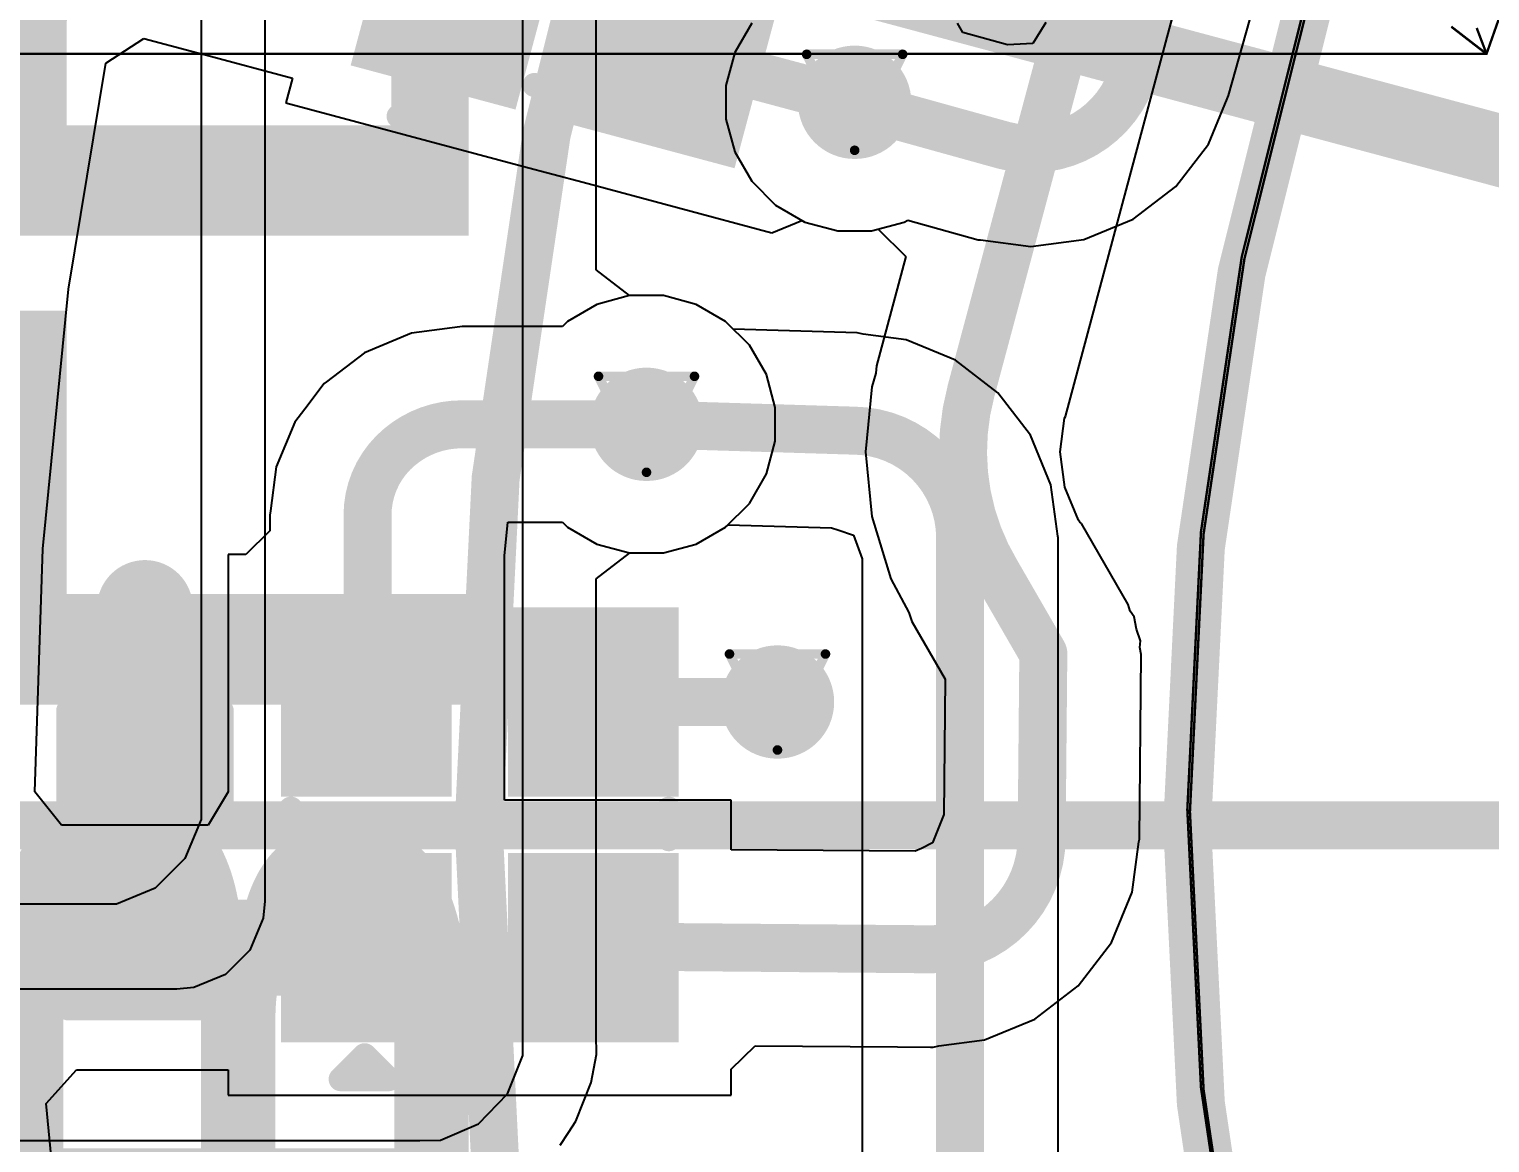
# Model space of a CAD drawing. Header units: inches. Extents: x -18 to 217, y -14 to 159.
# Drawn here: x 14.68 to 22.41, y 17.79 to 23.68 of the extents above; entities that cross this region are included whole.
import ezdxf

# ---------------------------------------------------------------- set-up
doc = ezdxf.new("R2010")
doc.units = ezdxf.units.IN
for name, color, linetype in [('Bottom Layer', 5, 'Continuous'), ('Bottom Overlay', 54, 'Continuous'), ('Dimension', 6, 'Continuous'), ('Drill Drawing', 1, 'Continuous'), ('Fabrication', 76, 'Continuous'), ('Mechanical 4', 56, 'Continuous'), ('Top Layer', 1, 'Continuous'), ('Top Overlay', 2, 'Continuous'), ('Top Paste', 8, 'Continuous'), ('Top Solder', 216, 'Continuous'), ('Via Holes', 16, 'Continuous')]:
    doc.layers.add(name, color=color, linetype=linetype)
doc.styles.add('Arial Black_Bold', font='', dxfattribs={"height": 0.2})
doc.styles.get('Arial Black_Bold').set_extended_font_data('Arial Black', bold=True)

# ---------------------------------------------------------------- blocks, each defined once
blk = doc.blocks.new('SK6812_EC20_8')
at = {"layer": 'Top Layer'}
for points in [[(-1.05, 0.95), (-0.25, 0.95), (-0.25, 0.25), (-1.05, 0.25)], [(0.25, 0.95), (1.05, 0.95), (1.05, 0.25), (0.25, 0.25)], [(-1.05, -0.25), (-0.25, -0.25), (-0.25, -0.95), (-1.05, -0.95)], [(0.25, -0.25), (1.05, -0.25), (1.05, -0.95), (0.25, -0.95)]]:
    blk.add_hatch(color=1, dxfattribs=at).paths.add_polyline_path(points)
at = {"layer": 'Top Paste'}
for points in [[(-1.05, 0.95), (-0.25, 0.95), (-0.25, 0.25), (-1.05, 0.25)], [(0.25, 0.95), (1.05, 0.95), (1.05, 0.25), (0.25, 0.25)], [(-1.05, -0.25), (-0.25, -0.25), (-0.25, -0.95), (-1.05, -0.95)], [(0.25, -0.25), (1.05, -0.25), (1.05, -0.95), (0.25, -0.95)]]:
    blk.add_hatch(color=8, dxfattribs=at).paths.add_polyline_path(points)
at = {"layer": 'Top Solder'}
for points in [[(-1.1516, 1.0516), (-0.1484, 1.0516), (-0.1484, 0.1484), (-1.1516, 0.1484)], [(0.1484, 1.0516), (1.1516, 1.0516), (1.1516, 0.1484), (0.1484, 0.1484)], [(-1.1516, -0.1484), (-0.1484, -0.1484), (-0.1484, -1.0516), (-1.1516, -1.0516)], [(0.1484, -0.1484), (1.1516, -0.1484), (1.1516, -1.0516), (0.1484, -1.0516)]]:
    blk.add_hatch(color=216, dxfattribs=at).paths.add_polyline_path(points)
at = {"layer": 'Top Overlay', "const_width": 0.127}
for points in [[(0.0762, 1), (-0.0856, 1)], [(-1, -0.0856), (-1, 0.0762)], [(1, -0.0856), (1, 0.0762)], [(1.2192, -0.6096), (1.3462, -0.4826)], [(1.3462, -0.7366), (1.3462, -0.4826)], [(1.3462, -0.7366), (1.2192, -0.6096)], [(0.0762, -1), (-0.0856, -1)]]:
    blk.add_lwpolyline(points, dxfattribs=at)
at = {"layer": 'Top Overlay', "const_width": 0.0635}
for points in [[(-0.1174, 1, 1), (-0.0539, 1, 1)], [(0.0445, 1, 1), (0.108, 1, 1)], [(-1.0317, 0.0762, 1), (-0.9682, 0.0762, 1)], [(0.9682, 0.0762, 1), (1.0317, 0.0762, 1)], [(-1.0317, -0.0856, 1), (-0.9682, -0.0856, 1)], [(0.9683, -0.0856, 1), (1.0318, -0.0856, 1)], [(1.3144, -0.4826, 1), (1.378, -0.4826, 1)], [(1.3144, -0.4826, 1), (1.378, -0.4826, 1)], [(1.1874, -0.6096, 1), (1.251, -0.6096, 1)], [(1.1874, -0.6096, 1), (1.251, -0.6096, 1)], [(1.3144, -0.7366, 1), (1.378, -0.7366, 1)], [(1.3144, -0.7366, 1), (1.378, -0.7366, 1)], [(-0.1174, -1, 1), (-0.0539, -1, 1)], [(0.0445, -1, 1), (0.108, -1, 1)]]:
    blk.add_lwpolyline(points, format="xyb", close=True, dxfattribs=at)
blk = doc.blocks.new('SK6812_EC20_9')
at = {"layer": 'Top Layer'}
for points in [[(-1.05, 0.95), (-0.25, 0.95), (-0.25, 0.25), (-1.05, 0.25)], [(0.25, 0.95), (1.05, 0.95), (1.05, 0.25), (0.25, 0.25)], [(-1.05, -0.25), (-0.25, -0.25), (-0.25, -0.95), (-1.05, -0.95)], [(0.25, -0.25), (1.05, -0.25), (1.05, -0.95), (0.25, -0.95)]]:
    blk.add_hatch(color=1, dxfattribs=at).paths.add_polyline_path(points)
at = {"layer": 'Top Paste'}
for points in [[(-1.05, 0.95), (-0.25, 0.95), (-0.25, 0.25), (-1.05, 0.25)], [(0.25, 0.95), (1.05, 0.95), (1.05, 0.25), (0.25, 0.25)], [(-1.05, -0.25), (-0.25, -0.25), (-0.25, -0.95), (-1.05, -0.95)], [(0.25, -0.25), (1.05, -0.25), (1.05, -0.95), (0.25, -0.95)]]:
    blk.add_hatch(color=8, dxfattribs=at).paths.add_polyline_path(points)
at = {"layer": 'Top Solder'}
for points in [[(-1.1516, 1.0516), (-0.1484, 1.0516), (-0.1484, 0.1484), (-1.1516, 0.1484)], [(0.1484, 1.0516), (1.1516, 1.0516), (1.1516, 0.1484), (0.1484, 0.1484)], [(-1.1516, -0.1484), (-0.1484, -0.1484), (-0.1484, -1.0516), (-1.1516, -1.0516)], [(0.1484, -0.1484), (1.1516, -0.1484), (1.1516, -1.0516), (0.1484, -1.0516)]]:
    blk.add_hatch(color=216, dxfattribs=at).paths.add_polyline_path(points)
at = {"layer": 'Top Overlay', "const_width": 0.127}
for points in [[(0.0762, 1), (-0.0856, 1)], [(-1, -0.0856), (-1, 0.0762)], [(1, -0.0856), (1, 0.0762)], [(1.2192, -0.6096), (1.3462, -0.4826)], [(1.3462, -0.7366), (1.3462, -0.4826)], [(1.3462, -0.7366), (1.2192, -0.6096)], [(0.0762, -1), (-0.0856, -1)]]:
    blk.add_lwpolyline(points, dxfattribs=at)
at = {"layer": 'Top Overlay', "const_width": 0.0635}
for points in [[(-0.1174, 1, 1), (-0.0539, 1, 1)], [(0.0445, 1, 1), (0.108, 1, 1)], [(-1.0317, 0.0762, 1), (-0.9682, 0.0762, 1)], [(0.9682, 0.0762, 1), (1.0317, 0.0762, 1)], [(-1.0317, -0.0856, 1), (-0.9682, -0.0856, 1)], [(0.9682, -0.0856, 1), (1.0317, -0.0856, 1)], [(1.3144, -0.4826, 1), (1.378, -0.4826, 1)], [(1.3144, -0.4826, 1), (1.378, -0.4826, 1)], [(1.1874, -0.6096, 1), (1.251, -0.6096, 1)], [(1.1874, -0.6096, 1), (1.251, -0.6096, 1)], [(1.3144, -0.7366, 1), (1.378, -0.7366, 1)], [(1.3144, -0.7366, 1), (1.378, -0.7366, 1)], [(-0.1174, -1, 1), (-0.0539, -1, 1)], [(0.0445, -1, 1), (0.108, -1, 1)]]:
    blk.add_lwpolyline(points, format="xyb", close=True, dxfattribs=at)
blk = doc.blocks.new('C___0402_21')
at = {"layer": 'Top Layer'}
for points in [[(-0.6985, -0.3175), (-0.6985, 0.3175), (-0.2413, 0.3175), (-0.2413, -0.3175)], [(0.2413, -0.3175), (0.2413, 0.3175), (0.6985, 0.3175), (0.6985, -0.3175)]]:
    blk.add_hatch(color=1, dxfattribs=at).paths.add_polyline_path(points)
at = {"layer": 'Top Paste'}
for points in [[(-0.6985, -0.3175), (-0.6985, 0.3175), (-0.2413, 0.3175), (-0.2413, -0.3175)], [(0.2413, -0.3175), (0.2413, 0.3175), (0.6985, 0.3175), (0.6985, -0.3175)]]:
    blk.add_hatch(color=8, dxfattribs=at).paths.add_polyline_path(points)
at = {"layer": 'Top Solder'}
for points in [[(-0.7585, -0.3775), (-0.7585, 0.3775), (-0.1813, 0.3775), (-0.1813, -0.3775)], [(0.1813, -0.3775), (0.1813, 0.3775), (0.7585, 0.3775), (0.7585, -0.3775)]]:
    blk.add_hatch(color=216, dxfattribs=at).paths.add_polyline_path(points)
at = {"layer": 'Top Overlay', "const_width": 0.127}
for points in [[(-0.2794, 0.4064), (-0.7874, 0.4064)], [(-0.7874, -0.4064), (-0.7874, 0.4064)], [(0.7874, 0.4064), (0.2794, 0.4064)], [(0.7874, -0.4064), (0.7874, 0.4064)], [(-0.2794, -0.4064), (-0.7874, -0.4064)], [(0.7874, -0.4064), (0.2794, -0.4064)]]:
    blk.add_lwpolyline(points, dxfattribs=at)
at = {"layer": 'Top Overlay', "const_width": 0.0635}
for points in [[(-0.8191, 0.4064, 1), (-0.7556, 0.4064, 1)], [(-0.8191, 0.4064, 1), (-0.7556, 0.4064, 1)], [(-0.3111, 0.4064, 1), (-0.2477, 0.4064, 1)], [(0.2477, 0.4064, 1), (0.3111, 0.4064, 1)], [(0.7556, 0.4064, 1), (0.8191, 0.4064, 1)], [(0.7556, 0.4064, 1), (0.8191, 0.4064, 1)], [(-0.8191, -0.4064, 1), (-0.7556, -0.4064, 1)], [(-0.8191, -0.4064, 1), (-0.7556, -0.4064, 1)], [(-0.3111, -0.4064, 1), (-0.2477, -0.4064, 1)], [(0.2477, -0.4064, 1), (0.3111, -0.4064, 1)], [(0.7556, -0.4064, 1), (0.8191, -0.4064, 1)], [(0.7556, -0.4064, 1), (0.8191, -0.4064, 1)]]:
    blk.add_lwpolyline(points, format="xyb", close=True, dxfattribs=at)

msp = doc.modelspace()

# ---------------------------------------------------------------- hatches: boundary and pattern name
at = {"layer": 'Bottom Layer'}
h = msp.add_hatch(color=5, dxfattribs=at)
edge = h.paths.add_edge_path()
edge.add_arc((19.0504, 23.2937), 0.3, 0, 360)
h = msp.add_hatch(color=5, dxfattribs=at)
edge = h.paths.add_edge_path()
edge.add_arc((17.9489, 21.5895), 0.3, 0, 360)
h = msp.add_hatch(color=5, dxfattribs=at)
edge = h.paths.add_edge_path()
edge.add_arc((18.642, 20.1199), 0.3, 0, 360)
at = {"layer": 'Top Layer'}
h = msp.add_hatch(color=1, dxfattribs=at)
edge = h.paths.add_edge_path()
edge.add_arc((19.0504, 23.2937), 0.3, 0, 360)
h = msp.add_hatch(color=1, dxfattribs=at)
edge = h.paths.add_edge_path()
edge.add_arc((17.9489, 21.5895), 0.3, 0, 360)
h = msp.add_hatch(color=1, dxfattribs=at)
edge = h.paths.add_edge_path()
edge.add_arc((18.642, 20.1199), 0.3, 0, 360)
at = {"layer": 'Via Holes'}
h = msp.add_hatch(color=7, dxfattribs=at)
edge = h.paths.add_edge_path()
edge.add_arc((19.0504, 23.2937), 0.15, 0, 360)
h = msp.add_hatch(color=7, dxfattribs=at)
edge = h.paths.add_edge_path()
edge.add_arc((17.9489, 21.5895), 0.15, 0, 360)
h = msp.add_hatch(color=7, dxfattribs=at)
edge = h.paths.add_edge_path()
edge.add_arc((18.642, 20.1199), 0.15, 0, 360)

# ---------------------------------------------------------------- linework, layer by layer
at = {"layer": 'Bottom Layer'}
for p, q in [((17.2938, 18.3596), (17.2937, 28.1925)), ((17.6822, 22.4071), (17.6822, 28.1925)), ((15.9288, 26.2982), (15.9288, 19.066)), ((15.5914, 25.8736), (15.5914, 19.6086)), ((21.0298, 23.3289), (21.2914, 24.2702)), ((18.5055, 23.7118), (18.4158, 23.5566)), ((19.6233, 23.6635), (19.5953, 23.7118)), ((19.8599, 23.5979), (19.6233, 23.6635)), ((20.0624, 23.7168), (19.9926, 23.6044)), ((19.9926, 23.6044), (19.8599, 23.5979)), ((18.4158, 23.5566), (18.3694, 23.3834)), ((18.3694, 23.3834), (18.3694, 23.204)), ((20.9222, 23.0728), (21.0215, 23.3126)), ((21.0215, 23.3126), (21.0298, 23.3289)), ((18.3694, 23.204), (18.4158, 23.0308)), ((20.7498, 22.8481), (20.9222, 23.0728)), ((18.4158, 23.0308), (18.5055, 22.8756)), ((18.5055, 22.8756), (18.6323, 22.7488)), ((20.525, 22.6756), (20.7498, 22.8481)), ((18.6323, 22.7488), (18.7876, 22.6591)), ((18.7876, 22.6591), (18.9608, 22.6127)), ((19.1401, 22.6127), (19.3133, 22.6591)), ((19.3133, 22.6591), (19.3312, 22.6695)), ((19.3312, 22.6695), (19.7033, 22.5663)), ((20.2634, 22.5672), (20.525, 22.6756)), ((18.9608, 22.6127), (19.1401, 22.6127)), ((19.7033, 22.5663), (19.7159, 22.5654)), ((19.7159, 22.5654), (19.9825, 22.5303)), ((19.9825, 22.5303), (20.2634, 22.5672)), ((17.8592, 22.2705), (17.6822, 22.4071)), ((18.0385, 22.2705), (17.8592, 22.2705)), ((18.2117, 22.224), (18.0385, 22.2705)), ((18.367, 22.1344), (18.2117, 22.224)), ((18.4078, 22.0936), (18.367, 22.1344)), ((19.0641, 22.0736), (18.4078, 22.0936)), ((19.0963, 22.0662), (19.0641, 22.0736)), ((19.3225, 22.0364), (19.0963, 22.0662)), ((19.5839, 21.9281), (19.3225, 22.0364)), ((19.8084, 21.7558), (19.5839, 21.9281)), ((19.9807, 21.5313), (19.8084, 21.7558)), ((20.089, 21.2699), (19.9807, 21.5313)), ((20.1249, 20.9972), (20.089, 21.2699)), ((18.2117, 20.9549), (18.367, 21.0445)), ((18.367, 21.0445), (18.3806, 21.0581)), ((18.3806, 21.0581), (18.9274, 21.0414)), ((18.9274, 21.0414), (18.9614, 21.0305)), ((18.9614, 21.0305), (19.045, 21.0034)), ((18.0385, 20.9085), (18.2117, 20.9549)), ((19.045, 21.0034), (19.0907, 20.8771)), ((20.1266, 20.9886), (20.1249, 20.9972)), ((20.1266, 17.6609), (20.1266, 20.9886)), ((17.6822, 20.7718), (17.8592, 20.9084)), ((17.8592, 20.9084), (17.86, 20.9085)), ((17.86, 20.9085), (18.0385, 20.9085)), ((19.0907, 20.8771), (19.0907, 20.8116)), ((19.0907, 20.8116), (19.0907, 17.4831)), ((17.6822, 18.3609), (17.6822, 20.7718)), ((15.5914, 19.6086), (15.5914, 19.4975)), ((15.5914, 19.4975), (15.5063, 19.2922)), ((15.5063, 19.2922), (15.3492, 19.135)), ((15.3492, 19.135), (15.1439, 19.05)), ((15.0328, 19.05), (7.911, 19.05)), ((15.1439, 19.05), (15.0328, 19.05)), ((15.0328, 19.05), (15.0328, 19.05)), ((15.9288, 19.066), (15.9199, 18.9751)), ((15.9199, 18.9751), (15.8503, 18.8071)), ((15.8503, 18.8071), (15.7217, 18.6785)), ((15.7217, 18.6785), (15.5537, 18.6089)), ((15.4628, 18.6), (7.911, 18.6)), ((15.5537, 18.6089), (15.4628, 18.6)), ((15.4628, 18.6), (15.4628, 18.6)), ((17.2952, 18.2497), (17.2937, 18.3596)), ((17.2937, 18.3596), (17.2938, 18.3596)), ((17.6836, 18.2547), (17.6822, 18.3609)), ((17.2137, 18.0456), (17.2952, 18.2497)), ((17.656, 18.1057), (17.6836, 18.2547)), ((17.5745, 17.9016), (17.656, 18.1057)), ((17.0603, 17.8881), (17.2137, 18.0456)), ((16.8584, 17.8014), (17.0603, 17.8881)), ((17.5356, 17.8417), (17.5745, 17.9015)), ((17.5745, 17.9015), (17.5745, 17.9016)), ((17.5745, 17.9016), (17.5745, 17.9016)), ((7.911, 17.8), (16.7485, 17.8)), ((16.7485, 17.8), (16.8584, 17.8014)), ((17.4919, 17.7745), (17.5356, 17.8417))]:
    msp.add_line(p, q, dxfattribs=at)
at = {"layer": 'Bottom Layer', "const_width": 0.254}
for points in [[(20.5307, 23.4676), (20.7923, 24.4089)], [(19.0481, 23.2855), (19.8418, 23.0654)], [(17.9489, 21.5895), (19.0483, 21.5559)], [(19.6086, 17.4831), (19.6086, 20.9886)]]:
    msp.add_lwpolyline(points, dxfattribs=at)
for points in [[(20.5307, 23.4676, -0.410559), (19.8417, 23.0653)], [(19.0483, 21.556, -0.411354), (19.6086, 20.9886)]]:
    msp.add_lwpolyline(points, format="xyb", dxfattribs=at)
at = {"layer": 'Bottom Layer', "const_width": 0.127}
for points in [[(20.4672, 23.4676, 1), (20.5942, 23.4676, 1)], [(20.4672, 23.4676, 1), (20.5942, 23.4676, 1)], [(18.9846, 23.2855, 1), (19.1116, 23.2855, 1)], [(19.7782, 23.0653, 1), (19.9052, 23.0653, 1)], [(19.7783, 23.0654, 1), (19.9053, 23.0654, 1)], [(17.8854, 21.5895, 1), (18.0124, 21.5895, 1)], [(18.9848, 21.556, 1), (19.1118, 21.556, 1)], [(18.9848, 21.5559, 1), (19.1118, 21.5559, 1)], [(19.5451, 20.9886, 1), (19.6721, 20.9886, 1)], [(19.5451, 20.9886, 1), (19.6721, 20.9886, 1)]]:
    msp.add_lwpolyline(points, format="xyb", close=True, dxfattribs=at)
at = {"layer": 'Dimension'}
for points, const_width in [([(58.31, 19.467, 1), (13.31, 19.467, 1)], 0.254), ([(54.5603, 19.4669, 1), (17.0603, 19.4669, 1)], 0.254), ([(16.9968, 19.4669, 1), (17.1238, 19.4669, 1)], 0.127)]:
    msp.add_lwpolyline(points, format="xyb", close=True, dxfattribs=dict(at, const_width=const_width))
for points, const_width in [([(12.3026, 25.762), (61.1677, 12.6687)], 0.381), ([(11.711, 19.4669), (61.711, 19.4669)], 0.254)]:
    msp.add_lwpolyline(points, dxfattribs=dict(at, const_width=const_width))
at = {"layer": 'Drill Drawing', "const_width": 0.0508}
for points in [[(18.7964, 23.5477), (19.3044, 23.5477)], [(18.7964, 23.5477), (19.0504, 23.0397)], [(19.0504, 23.0397), (19.3044, 23.5477)], [(17.6949, 21.8435), (18.2029, 21.8435)], [(17.6949, 21.8435), (17.9489, 21.3355)], [(17.9489, 21.3355), (18.2029, 21.8435)], [(18.388, 20.3739), (18.896, 20.3739)], [(18.388, 20.3739), (18.642, 19.8659)], [(18.642, 19.8659), (18.896, 20.3739)]]:
    msp.add_lwpolyline(points, dxfattribs=at)
at = {"layer": 'Drill Drawing', "const_width": 0.0254}
for points in [[(18.7837, 23.5477, 1), (18.8091, 23.5477, 1)], [(18.7837, 23.5477, 1), (18.8091, 23.5477, 1)], [(19.2917, 23.5477, 1), (19.3171, 23.5477, 1)], [(19.2917, 23.5477, 1), (19.3171, 23.5477, 1)], [(19.0377, 23.0397, 1), (19.0631, 23.0397, 1)], [(19.0377, 23.0397, 1), (19.0631, 23.0397, 1)], [(17.6822, 21.8435, 1), (17.7076, 21.8435, 1)], [(17.6822, 21.8435, 1), (17.7076, 21.8435, 1)], [(18.1902, 21.8435, 1), (18.2156, 21.8435, 1)], [(18.1902, 21.8435, 1), (18.2156, 21.8435, 1)], [(17.9362, 21.3355, 1), (17.9616, 21.3355, 1)], [(17.9362, 21.3355, 1), (17.9616, 21.3355, 1)], [(18.3753, 20.3739, 1), (18.4007, 20.3739, 1)], [(18.3753, 20.3739, 1), (18.4007, 20.3739, 1)], [(18.8833, 20.3739, 1), (18.9087, 20.3739, 1)], [(18.8833, 20.3739, 1), (18.9087, 20.3739, 1)], [(18.6293, 19.8659, 1), (18.6547, 19.8659, 1)], [(18.6293, 19.8659, 1), (18.6547, 19.8659, 1)]]:
    msp.add_lwpolyline(points, format="xyb", close=True, dxfattribs=at)
at = {"layer": 'Fabrication', "const_width": 0.0127}
for points in [[(22.3945, 23.55, -0.436929), (40.8304, 32.6188)], [(22.3945, 23.55, -0.436929), (40.8304, 32.6188)], [(53.1935, 31.3327, -1.1671), (15.6751, 13.587)], [(53.1935, 31.3327, -1.1671), (15.6751, 13.587)], [(53.1935, 31.3327, -1.1671), (15.6751, 13.587)], [(53.1935, 31.3327, -1.1671), (15.6751, 13.587)], [(54.5111, 31.1383, -1.205705), (14.1774, 15.55)], [(54.5111, 31.1383, -1.205705), (14.1774, 15.55)], [(14.1776, 23.55, -0.093151), (17.1059, 31.1308)], [(14.1776, 23.55, -0.093151), (17.1059, 31.1308)], [(46.0676, 30.4948, -1.250986), (21.846, 14.0738)], [(46.0676, 30.4948, -1.250986), (21.846, 14.0738)], [(46.0676, 30.4948, -1.250986), (21.846, 14.0738)], [(46.0676, 30.4948, -1.250986), (21.846, 14.0738)], [(44.8304, 30.2569, -1.342703), (22.3943, 15.55)]]:
    msp.add_lwpolyline(points, format="xyb", dxfattribs=at)
for points in [[(22.2078, 23.6941), (22.2339, 23.6739)], [(22.2078, 23.6941), (22.2339, 23.6739)], [(22.2339, 23.6739), (22.2579, 23.6553)], [(22.2339, 23.6739), (22.2579, 23.6553)], [(22.2579, 23.6553), (22.2797, 23.6384)], [(22.2579, 23.6553), (22.2797, 23.6384)], [(22.3424, 23.687), (22.3506, 23.6655)], [(22.3424, 23.687), (22.3506, 23.6655)], [(22.3506, 23.6655), (22.3584, 23.6448)], [(22.3506, 23.6655), (22.3584, 23.6448)], [(22.2797, 23.6384), (22.3008, 23.6221)], [(22.2797, 23.6384), (22.3008, 23.6221)], [(22.3008, 23.6221), (22.3206, 23.6068)], [(22.3008, 23.6221), (22.3206, 23.6068)], [(22.3206, 23.6068), (22.3396, 23.5922)], [(22.3206, 23.6068), (22.3396, 23.5922)], [(22.3396, 23.5922), (22.3579, 23.5781)], [(22.3396, 23.5922), (22.3579, 23.5781)], [(22.3579, 23.5781), (22.3755, 23.5646)], [(22.3579, 23.5781), (22.3755, 23.5646)], [(22.3584, 23.6448), (22.3659, 23.625)], [(22.3584, 23.6448), (22.3659, 23.625)], [(22.3659, 23.625), (22.3732, 23.6061)], [(22.3659, 23.625), (22.3732, 23.6061)], [(22.3732, 23.6061), (22.3804, 23.5871)], [(22.3732, 23.6061), (22.3804, 23.5871)], [(22.3804, 23.5871), (22.3873, 23.569)], [(22.3804, 23.5871), (22.3873, 23.569)], [(14.1776, 23.55), (22.3945, 23.55)], [(14.1776, 23.55), (22.3945, 23.55)], [(22.3755, 23.5646), (22.3923, 23.5517)], [(22.3755, 23.5646), (22.3923, 23.5517)], [(22.3873, 23.569), (22.3945, 23.55)], [(22.3873, 23.569), (22.3945, 23.55)], [(22.3923, 23.5517), (22.3945, 23.55)], [(22.3923, 23.5517), (22.3945, 23.55)]]:
    msp.add_lwpolyline(points, dxfattribs=at)
at = {"layer": 'Fabrication', "const_width": 0.00635}
for points in [[(22.2307, 23.6739, 1), (22.2371, 23.6739, 1)], [(22.2307, 23.6739, 1), (22.2371, 23.6739, 1)], [(22.2307, 23.6739, 1), (22.2371, 23.6739, 1)], [(22.2307, 23.6739, 1), (22.2371, 23.6739, 1)], [(22.2547, 23.6553, 1), (22.261, 23.6553, 1)], [(22.2547, 23.6553, 1), (22.261, 23.6553, 1)], [(22.2547, 23.6553, 1), (22.261, 23.6553, 1)], [(22.2547, 23.6553, 1), (22.261, 23.6553, 1)], [(22.3474, 23.6655, 1), (22.3538, 23.6655, 1)], [(22.3474, 23.6655, 1), (22.3538, 23.6655, 1)], [(22.3474, 23.6655, 1), (22.3538, 23.6655, 1)], [(22.3474, 23.6655, 1), (22.3538, 23.6655, 1)], [(22.2765, 23.6384, 1), (22.2829, 23.6384, 1)], [(22.2765, 23.6384, 1), (22.2829, 23.6384, 1)], [(22.2765, 23.6384, 1), (22.2829, 23.6384, 1)], [(22.2765, 23.6384, 1), (22.2829, 23.6384, 1)], [(22.2977, 23.6221, 1), (22.304, 23.6221, 1)], [(22.2977, 23.6221, 1), (22.304, 23.6221, 1)], [(22.2977, 23.6221, 1), (22.304, 23.6221, 1)], [(22.2977, 23.6221, 1), (22.304, 23.6221, 1)], [(22.3174, 23.6068, 1), (22.3237, 23.6068, 1)], [(22.3174, 23.6068, 1), (22.3237, 23.6068, 1)], [(22.3174, 23.6068, 1), (22.3237, 23.6068, 1)], [(22.3174, 23.6068, 1), (22.3237, 23.6068, 1)], [(22.3364, 23.5922, 1), (22.3427, 23.5922, 1)], [(22.3364, 23.5922, 1), (22.3427, 23.5922, 1)], [(22.3364, 23.5922, 1), (22.3427, 23.5922, 1)], [(22.3364, 23.5922, 1), (22.3427, 23.5922, 1)], [(22.3547, 23.5781, 1), (22.361, 23.5781, 1)], [(22.3547, 23.5781, 1), (22.361, 23.5781, 1)], [(22.3547, 23.5781, 1), (22.361, 23.5781, 1)], [(22.3547, 23.5781, 1), (22.361, 23.5781, 1)], [(22.3552, 23.6448, 1), (22.3616, 23.6448, 1)], [(22.3552, 23.6448, 1), (22.3616, 23.6448, 1)], [(22.3552, 23.6448, 1), (22.3616, 23.6448, 1)], [(22.3552, 23.6448, 1), (22.3616, 23.6448, 1)], [(22.3628, 23.625, 1), (22.3691, 23.625, 1)], [(22.3628, 23.625, 1), (22.3691, 23.625, 1)], [(22.3628, 23.625, 1), (22.3691, 23.625, 1)], [(22.3628, 23.625, 1), (22.3691, 23.625, 1)], [(22.37, 23.6061, 1), (22.3763, 23.6061, 1)], [(22.37, 23.6061, 1), (22.3763, 23.6061, 1)], [(22.37, 23.6061, 1), (22.3763, 23.6061, 1)], [(22.37, 23.6061, 1), (22.3763, 23.6061, 1)], [(22.3772, 23.5871, 1), (22.3836, 23.5871, 1)], [(22.3772, 23.5871, 1), (22.3836, 23.5871, 1)], [(22.3772, 23.5871, 1), (22.3836, 23.5871, 1)], [(22.3772, 23.5871, 1), (22.3836, 23.5871, 1)], [(22.3723, 23.5646, 1), (22.3786, 23.5646, 1)], [(22.3723, 23.5646, 1), (22.3786, 23.5646, 1)], [(22.3723, 23.5646, 1), (22.3786, 23.5646, 1)], [(22.3723, 23.5646, 1), (22.3786, 23.5646, 1)], [(22.3841, 23.569, 1), (22.3905, 23.569, 1)], [(22.3841, 23.569, 1), (22.3905, 23.569, 1)], [(22.3841, 23.569, 1), (22.3905, 23.569, 1)], [(22.3841, 23.569, 1), (22.3905, 23.569, 1)], [(22.3892, 23.5517, 1), (22.3955, 23.5517, 1)], [(22.3892, 23.5517, 1), (22.3955, 23.5517, 1)], [(22.3892, 23.5517, 1), (22.3955, 23.5517, 1)], [(22.3892, 23.5517, 1), (22.3955, 23.5517, 1)], [(22.3914, 23.55, 1), (22.3977, 23.55, 1)], [(22.3914, 23.55, 1), (22.3977, 23.55, 1)], [(22.3914, 23.55, 1), (22.3977, 23.55, 1)], [(22.3914, 23.55, 1), (22.3977, 23.55, 1)], [(22.3914, 23.55, 1), (22.3977, 23.55, 1)], [(22.3914, 23.55, 1), (22.3977, 23.55, 1)], [(22.3914, 23.55, 1), (22.3977, 23.55, 1)], [(22.3914, 23.55, 1), (22.3977, 23.55, 1)]]:
    msp.add_lwpolyline(points, format="xyb", close=True, dxfattribs=at)
at = {"layer": 'Mechanical 4'}
for points, const_width in [([(50.811, 19.55, 1), (20.811, 19.55, 1)], 0.0127), ([(50.811, 19.55, 1), (20.811, 19.55, 1)], 0.0127), ([(50.811, 19.55, 1), (20.811, 19.55, 1)], 0.0127), ([(50.811, 19.55, 1), (20.811, 19.55, 1)], 0.0127), ([(50.8248, 19.5385, 1), (20.8248, 19.5385, 1)], 0.0127), ([(50.8248, 19.5385, 1), (20.8248, 19.5385, 1)], 0.0127), ([(50.8248, 19.5385, 1), (20.8248, 19.5385, 1)], 0.0127), ([(50.8248, 19.5385, 1), (20.8248, 19.5385, 1)], 0.0127), ([(20.8078, 19.55, 1), (20.8142, 19.55, 1)], 0.00635), ([(20.8078, 19.55, 1), (20.8142, 19.55, 1)], 0.00635), ([(20.8078, 19.55, 1), (20.8142, 19.55, 1)], 0.00635), ([(20.8078, 19.55, 1), (20.8142, 19.55, 1)], 0.00635), ([(20.8216, 19.5385, 1), (20.828, 19.5385, 1)], 0.00635), ([(20.8216, 19.5385, 1), (20.828, 19.5385, 1)], 0.00635), ([(20.8216, 19.5385, 1), (20.828, 19.5385, 1)], 0.00635), ([(20.8216, 19.5385, 1), (20.828, 19.5385, 1)], 0.00635)]:
    msp.add_lwpolyline(points, format="xyb", close=True, dxfattribs=dict(at, const_width=const_width))
at = {"layer": 'Top Layer'}
for p, q in [((20.1665, 21.6313), (21.0738, 25.0173)), ((15.0874, 23.5012), (15.2891, 23.6312)), ((15.2891, 23.6312), (15.5405, 23.5639)), ((14.8898, 22.3039), (15.0874, 23.5012)), ((15.5405, 23.5639), (15.6146, 23.544)), ((15.6146, 23.544), (15.6147, 23.544)), ((15.6147, 23.544), (16.0756, 23.4205)), ((16.0756, 23.4205), (16.041, 23.2915)), ((16.041, 23.2915), (17.2932, 22.956)), ((17.2932, 22.956), (17.4532, 22.9131)), ((17.4532, 22.9131), (17.6132, 22.8702)), ((17.6132, 22.8702), (18.6123, 22.6025)), ((18.6123, 22.6025), (18.7714, 22.6684)), ((18.7714, 22.6684), (18.7876, 22.6591)), ((18.7876, 22.6591), (18.9608, 22.6127)), ((18.6123, 22.6025), (18.6123, 22.6025)), ((18.9608, 22.6127), (19.1401, 22.6127)), ((19.1401, 22.6127), (19.1755, 22.6222)), ((19.1755, 22.6222), (19.3207, 22.477)), ((19.3207, 22.477), (19.1659, 21.8994)), ((14.7544, 20.9297), (14.8898, 22.3039)), ((17.8592, 22.2705), (17.686, 22.224)), ((18.0385, 22.2705), (17.8592, 22.2705)), ((18.2117, 22.224), (18.0385, 22.2705)), ((17.686, 22.224), (17.5307, 22.1344)), ((18.367, 22.1344), (18.2117, 22.224)), ((16.9736, 22.1074), (16.9617, 22.105)), ((17.5037, 22.1074), (16.9736, 22.1074)), ((17.5307, 22.1344), (17.5037, 22.1074)), ((18.4938, 22.0076), (18.367, 22.1344)), ((16.7049, 22.0712), (16.457, 21.9686)), ((16.9617, 22.105), (16.7049, 22.0712)), ((16.457, 21.9686), (16.2559, 21.8142)), ((18.5834, 21.8523), (18.4938, 22.0076)), ((19.1659, 21.8994), (19.1633, 21.8598)), ((16.2422, 21.8047), (16.1401, 21.669)), ((16.2427, 21.8054), (16.2422, 21.8047)), ((16.2559, 21.8142), (16.2427, 21.8054)), ((18.6299, 21.6791), (18.5834, 21.8523)), ((19.1633, 21.8598), (19.1413, 21.7871)), ((19.1413, 21.7871), (19.1075, 21.4444)), ((16.1401, 21.669), (16.088, 21.6011)), ((18.6299, 21.4998), (18.6299, 21.6791)), ((16.088, 21.6011), (15.9897, 21.3637)), ((20.1385, 21.4444), (20.1618, 21.6217)), ((20.1618, 21.6217), (20.1665, 21.6313)), ((18.5834, 21.3266), (18.6299, 21.4998)), ((19.1075, 21.4444), (19.1413, 21.1017)), ((20.1632, 21.2566), (20.1385, 21.4444)), ((15.9897, 21.3637), (15.9591, 21.1314)), ((18.4938, 21.1713), (18.5834, 21.3266)), ((20.2357, 21.0816), (20.1632, 21.2566)), ((15.9591, 21.1314), (15.9546, 21.1088)), ((15.9546, 21.1088), (15.9546, 21.0266)), ((18.367, 21.0445), (18.4938, 21.1713)), ((15.9546, 21.0266), (15.8289, 20.9009)), ((17.1977, 20.8937), (17.2151, 21.0715)), ((17.2151, 21.0715), (17.5037, 21.0715)), ((17.5037, 21.0715), (17.5307, 21.0445)), ((17.5307, 21.0445), (17.686, 20.9549)), ((18.2117, 20.9549), (18.367, 21.0445)), ((19.1413, 21.1017), (19.2412, 20.7722)), ((20.243, 21.072), (20.2357, 21.0816)), ((20.2501, 21.064), (20.243, 21.072)), ((20.4975, 20.6354), (20.2501, 21.064)), ((17.686, 20.9549), (17.8592, 20.9085)), ((18.0385, 20.9085), (18.2117, 20.9549)), ((14.7124, 19.6451), (14.7544, 20.9297)), ((15.8289, 20.9009), (15.7357, 20.9009)), ((15.7357, 20.9009), (15.7357, 19.6451)), ((17.1977, 19.6009), (17.1977, 20.8937)), ((17.8592, 20.9085), (18.0385, 20.9085)), ((19.2412, 20.7722), (19.337, 20.593)), ((19.337, 20.593), (19.353, 20.5461)), ((20.5093, 20.6008), (20.4975, 20.6354)), ((20.5293, 20.5702), (20.5093, 20.6008)), ((20.5415, 20.506), (20.5293, 20.5702)), ((19.353, 20.5461), (19.5297, 20.2399)), ((20.5625, 20.444), (20.5415, 20.506)), ((20.5601, 20.4075), (20.5625, 20.444)), ((20.5669, 20.3716), (20.5601, 20.4075)), ((20.5578, 19.3948), (20.5669, 20.3716)), ((19.5297, 20.2399), (19.5231, 19.5243)), ((14.8523, 19.4673), (14.7124, 19.6451)), ((15.7357, 19.6451), (15.6289, 19.4673)), ((18.3977, 19.6009), (17.1977, 19.6009)), ((18.3977, 19.3383), (18.3977, 19.6009)), ((19.5231, 19.5243), (19.4628, 19.3746)), ((15.2946, 19.4673), (14.8523, 19.4673)), ((15.6289, 19.4673), (15.2946, 19.4673)), ((19.371, 19.3298), (18.3977, 19.3383)), ((19.4034, 19.3448), (19.371, 19.3298)), ((19.4628, 19.3746), (19.4034, 19.3448)), ((20.5197, 19.1139), (20.5546, 19.3792)), ((20.5546, 19.3792), (20.5578, 19.3948)), ((20.4091, 18.8469), (20.5197, 19.1139)), ((20.2332, 18.6177), (20.4091, 18.8469)), ((20.004, 18.4418), (20.2332, 18.6177)), ((19.7371, 18.3313), (20.004, 18.4418)), ((19.4963, 18.2996), (19.7371, 18.3313)), ((18.3977, 18.176), (18.524, 18.3012)), ((18.524, 18.3012), (19.2764, 18.2947)), ((19.2764, 18.2947), (19.4516, 18.2931)), ((19.4516, 18.2931), (19.4541, 18.2935)), ((19.4541, 18.2935), (19.4596, 18.2931)), ((19.4596, 18.2931), (19.4604, 18.2933)), ((19.4604, 18.2933), (19.4646, 18.2932)), ((19.4646, 18.2932), (19.4662, 18.2932)), ((19.4662, 18.2932), (19.4963, 18.2996)), ((14.7716, 17.9947), (14.9328, 18.1725)), ((14.9328, 18.1725), (15.2586, 18.1725)), ((15.2586, 18.1725), (15.7357, 18.1725)), ((15.7357, 18.1725), (15.7357, 18.0389)), ((18.3977, 18.0389), (18.3977, 18.176)), ((15.7357, 18.0389), (18.3977, 18.0389)), ((14.8898, 16.7953), (14.7716, 17.9947))]:
    msp.add_line(p, q, dxfattribs=at)
for points, const_width in [([(14.2446, 13.1348, -0.267603), (19.4524, 34.998)], 2.032), ([(19.8015, 20.805, -0.203622), (19.6662, 21.7654)], 0.254), ([(16.609, 21.4392, -0.200714), (16.9736, 21.5895)], 0.254), ([(16.4725, 21.1088, -0.198466), (16.609, 21.4392)], 0.254), ([(20.0399, 19.3996, -0.409382), (19.4596, 18.8111)], 0.254), ([(19.458, 18.8111, -0.002575), (19.4562, 18.8111)], 0.254)]:
    msp.add_lwpolyline(points, format="xyb", dxfattribs=dict(at, const_width=const_width))
for points, const_width in [([(19.6662, 21.7654), (20.5735, 25.1513)], 0.254), ([(15.7822, 24.1694), (16.9492, 23.8567)], 0.508), ([(18.1084, 23.5461), (19.0503, 23.2937)], 0.254), ([(16.9736, 21.5895), (17.9489, 21.5895)], 0.254), ([(16.4725, 21.1088), (16.4725, 20.1335)], 0.254), ([(15.2946, 20.6171), (15.2946, 19.8572)], 0.508), ([(19.8015, 20.805), (20.049, 20.3764)], 0.254), ([(20.0399, 19.3996), (20.049, 20.3764)], 0.254), ([(17.6667, 20.1199), (18.642, 20.1199)], 0.254), ([(13.4586, 18.8199), (15.2586, 18.8199)], 0.508), ([(15.2586, 18.8199), (15.2946, 18.8199)], 0.508), ([(15.2946, 18.8199), (16.4667, 18.8199)], 0.508), ([(17.6736, 18.8266), (17.9279, 18.8244)], 0.254), ([(17.9279, 18.8244), (19.4562, 18.8111)], 0.254), ([(19.458, 18.8111), (19.4596, 18.8111)], 0.254)]:
    msp.add_lwpolyline(points, dxfattribs=dict(at, const_width=const_width))
for points, const_width in [([(16.8222, 23.8567, 1), (17.0762, 23.8567, 1)], 0.254), ([(18.0449, 23.5461, 1), (18.1719, 23.5461, 1)], 0.127), ([(18.9868, 23.2937, 1), (19.1138, 23.2937, 1)], 0.127), ([(19.6027, 21.7654, 1), (19.7297, 21.7654, 1)], 0.127), ([(19.6027, 21.7654, 1), (19.7297, 21.7654, 1)], 0.127), ([(16.9101, 21.5895, 1), (17.0371, 21.5895, 1)], 0.127), ([(16.9101, 21.5895, 1), (17.0371, 21.5895, 1)], 0.127), ([(17.8854, 21.5895, 1), (18.0124, 21.5895, 1)], 0.127), ([(16.5455, 21.4392, 1), (16.6725, 21.4392, 1)], 0.127), ([(16.5455, 21.4392, 1), (16.6725, 21.4392, 1)], 0.127), ([(16.409, 21.1088, 1), (16.536, 21.1088, 1)], 0.127), ([(16.409, 21.1088, 1), (16.536, 21.1088, 1)], 0.127), ([(15.1676, 20.6171, 1), (15.4216, 20.6171, 1)], 0.254), ([(19.738, 20.805, 1), (19.865, 20.805, 1)], 0.127), ([(19.738, 20.805, 1), (19.865, 20.805, 1)], 0.127), ([(19.9855, 20.3764, 1), (20.1125, 20.3764, 1)], 0.127), ([(19.9855, 20.3764, 1), (20.1125, 20.3764, 1)], 0.127), ([(16.409, 20.1335, 1), (16.536, 20.1335, 1)], 0.127), ([(17.6032, 20.1199, 1), (17.7302, 20.1199, 1)], 0.127), ([(18.5785, 20.1199, 1), (18.7055, 20.1199, 1)], 0.127), ([(15.1676, 19.8572, 1), (15.4216, 19.8572, 1)], 0.254), ([(19.9764, 19.3996, 1), (20.1034, 19.3996, 1)], 0.127), ([(19.9764, 19.3996, 1), (20.1034, 19.3996, 1)], 0.127), ([(15.1316, 18.8199, 1), (15.3856, 18.8199, 1)], 0.254), ([(15.1316, 18.8199, 1), (15.3856, 18.8199, 1)], 0.254), ([(15.1676, 18.8199, 1), (15.4216, 18.8199, 1)], 0.254), ([(15.1676, 18.8199, 1), (15.4216, 18.8199, 1)], 0.254), ([(16.3397, 18.8199, 1), (16.5937, 18.8199, 1)], 0.254), ([(17.6101, 18.8266, 1), (17.7371, 18.8266, 1)], 0.127), ([(17.8644, 18.8244, 1), (17.9914, 18.8244, 1)], 0.127), ([(17.8644, 18.8244, 1), (17.9914, 18.8244, 1)], 0.127), ([(19.3927, 18.8111, 1), (19.5197, 18.8111, 1)], 0.127), ([(19.3927, 18.8111, 1), (19.5197, 18.8111, 1)], 0.127), ([(19.3945, 18.8111, 1), (19.5215, 18.8111, 1)], 0.127), ([(19.3945, 18.8111, 1), (19.5215, 18.8111, 1)], 0.127), ([(19.3961, 18.8111, 1), (19.5231, 18.8111, 1)], 0.127), ([(19.3961, 18.8111, 1), (19.5231, 18.8111, 1)], 0.127)]:
    msp.add_lwpolyline(points, format="xyb", close=True, dxfattribs=dict(at, const_width=const_width))
at = {"layer": 'Top Overlay'}
for points, const_width in [([(50.8104, 19.4669, 1), (20.8103, 19.4669, 1)], 0.254), ([(20.7468, 19.4669, 1), (20.8738, 19.4669, 1)], 0.127)]:
    msp.add_lwpolyline(points, format="xyb", close=True, dxfattribs=dict(at, const_width=const_width))

# ---------------------------------------------------------------- block references
for name, p, rotation in [('SK6812_EC20_8', (17.697, 24.3292), 255), ('SK6812_EC20_9', (17.0667, 19.4699), 270), ('C___0402_21', (15.2946, 19.2857), 270)]:
    msp.add_blockref(name, p, dxfattribs=dict(rotation=rotation))

# ---------------------------------------------------------------- texts
at = {"layer": 'Bottom Overlay', "style": 'Arial Black_Bold', "text_generation_flag": 2}
msp.add_text('BLDC', height=2.54, rotation=270, dxfattribs=at).set_placement((14.4686, 16.902))

doc.saveas('drawing.dxf')
